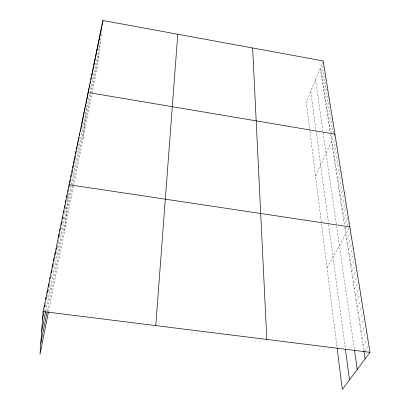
<?xml version="1.0" encoding="UTF-8"?>
<svg xmlns="http://www.w3.org/2000/svg" width="410" height="410" viewBox="0 0 410 410"><rect width="100%" height="100%" fill="white"/><g stroke="black" fill="none" stroke-linecap="round" stroke-linejoin="round"><path stroke-width="0.31" stroke-dasharray="2.05 1.54" d="M45.351 305.327L45.438 304.143M46.73 298.577L46.868 296.794M48.185 290.736L48.277 289.542M49.431 285.386L49.523 284.186M50.896 277.134L50.748 278.943L51.926 273.173M53.474 264.522L53.326 266.341L54.458 260.796M55.878 253.503L55.98 252.283M57.046 248.132L57.154 246.907M59.604 234.587L59.44 236.432L60.26 232.424M63.017 218.263L63.135 217.028M65.251 207.363L65.134 208.603L66.22 203.268M64.672 230.589L68.357 192.818L66.579 201.515M72.344 173.322L72.473 172.072M81.6 127.469L81.467 128.719L82.2 125.147M82.989 138.724L86.736 104.975M101.249 34.532L97.508 65.918L92.009 93.49M101.47 32.708L101.69 30.868M48.539 311.482L73.518 186.227M73.631 185.674L91.896 94.054M47.222 311.272L72.416 185.899M72.534 185.325L90.876 94.033M90.994 93.444L98.938 53.925M45.782 310.923L89.826 93.629M89.949 93.024L100.46 41.179M44.203 310.939L47.596 294.349M48.211 291.336L50.507 280.112M52.301 271.343L53.069 267.592M54.832 258.966L55.452 255.932M55.827 254.113L58.251 242.238M58.374 241.659L59.204 237.59M60.998 228.826L61.638 225.69M62.018 223.824L62.776 220.114M63.027 218.889L63.775 215.229M64.027 214.01L64.396 212.211M64.519 211.606L64.765 210.407M68.613 191.572L69.377 187.847M70.751 181.128L71.12 179.308M71.735 176.31L73.072 169.781M73.313 168.602L73.667 166.86M73.785 166.275L74.025 165.112M75.322 158.778L76.014 155.375M76.819 151.444L77.049 150.321M77.956 145.893L78.341 144.018M79.478 138.436L79.735 137.201M89.672 88.591L90.051 86.741M322.952 61.485L306.316 102.341L309.816 130.262M320.733 71.268L322.778 66.282M321.225 74.446L323.28 69.454M321.717 77.649L323.787 72.657M322.219 80.888L324.997 74.225M322.721 84.163L325.519 77.49M323.234 87.468L326.047 80.79M323.746 90.81L326.58 84.127M324.269 94.182L327.359 86.94M324.792 97.59L327.908 90.343M325.325 101.039L328.456 93.787M325.863 104.519L329.015 97.262M326.406 108.035L329.584 100.778M326.954 111.592L330.152 104.33M327.508 115.184L330.481 108.476M328.067 118.818L331.065 112.104M328.63 122.487L331.649 115.774M329.204 126.198L332.5 118.92M329.784 129.95L333.099 122.672M330.88 132.62L333.197 127.582M330.957 137.57L332.771 133.655M333.033 133.091L334.068 130.857M315.531 175.844L334.688 134.731M332.161 145.365L335.58 138.088M332.771 149.332L336.215 142.05M333.391 153.34L336.856 146.062M334.017 157.389L337.24 150.675M334.647 161.489L338.168 154.216M335.288 165.635L338.834 158.362M335.933 169.827L339.234 163.118M336.589 174.071L340.192 166.803M337.251 178.36L340.884 171.103M337.917 182.701L341.299 176.008M338.598 187.098L342.288 179.846M339.28 191.542L343.001 184.295M339.977 196.041L343.436 189.358M340.679 200.592L344.461 193.361M341.386 205.2L344.907 198.532M342.109 209.858L345.953 202.648M342.837 214.579L346.414 207.931M343.57 219.355L347.48 212.165M347.957 217.566L344.318 224.193L330.455 134.285M345.071 229.093L346.906 225.782M347.214 225.228L349.048 221.923M327.036 267.612L349.54 227.442M346.635 239.225L350.683 232.08M347.444 244.462L351.524 237.339M348.264 249.777L352.067 243.212M349.094 255.153L353.251 248.06M349.935 260.606L354.127 253.534M350.786 266.136L355.019 259.079M351.652 271.733L355.921 264.696M352.523 277.411L356.838 270.395M353.41 283.166L357.766 276.176M354.312 288.999L358.709 282.034M355.224 294.913L359.662 287.974M356.146 300.909L360.631 293.996M357.084 306.993L361.615 300.105M358.038 313.158L362.609 306.306M359.001 319.416L363.619 312.594M359.98 325.76L364.644 318.975M360.974 332.197L365.684 325.448M361.984 338.732L366.74 332.013M363.004 345.358L367.811 338.68M364.787 351.062L368.149 346.47M320.251 68.127L330.173 132.476M344.789 227.253L363.757 350.248M315.51 79.76L323.09 132.384M323.183 132.999L336.431 224.987M336.6 226.166L354.368 349.474M310.78 91.389L328.553 223.778M328.63 224.347L345.312 348.618M309.888 130.831L321.455 223.117M321.537 223.747L337.051 347.516"/><path stroke-width="0.61" d="M337.128 348.126L342.314 389.5L370.005 352.318L323.177 60.931L102.925 20.5L43.071 311.533L39.995 354.327L48.416 312.102M44.326 307.08L44.465 305.163M45.843 298.813L45.93 297.629M155.764 325.591L177.786 34.24M47.145 293.227L47.324 290.844M48.513 286.554L48.698 284.166M49.953 278.79L50.051 277.59M51.235 272.922L51.383 271.118M52.495 267.156L52.695 264.742M53.782 260.888L53.987 258.464M54.996 255.317L55.258 252.278M56.247 249.234L56.349 248.014M58.686 237.334L58.958 234.274M59.937 230.902L60.157 228.447M61.116 225.167L61.341 222.702M62.335 218.894L62.504 217.044M63.535 212.703L63.652 211.468M64.667 207.204L64.78 205.969M65.661 203.022L65.897 200.546M66.82 197.061L66.994 195.201M67.957 191.173L68.081 189.927M68.906 187.216L69.146 184.731L349.848 226.894M69.864 182.865L70.171 179.754M70.935 177.335L71.181 174.839M72.052 171.242L72.18 169.991M72.913 167.705L73.164 165.209M73.815 163.611L74.133 160.489M74.712 159.572L74.835 158.327M74.963 157.076L75.091 155.826M75.783 153.724L76.04 151.223M76.716 149.184L76.972 146.683M77.572 145.325L77.895 142.198M78.412 141.517L78.546 140.271M78.674 139.021L78.807 137.77M79.509 135.269L79.704 133.393M80.329 131.574L80.596 129.073M81.206 127.31L81.472 124.809M82.005 123.717L82.338 120.596M82.856 119.556L83.194 116.435M83.701 115.441L84.04 112.319M84.537 111.376L84.875 108.255M85.362 107.364L85.7 104.242M86.172 103.397L86.515 100.276M86.981 99.471L87.325 96.36M87.776 95.597L88.119 92.486L334.949 134.167M88.56 91.768L88.908 88.657M89.406 87.361L89.687 84.87M90.174 83.619L90.385 81.754M90.933 79.919L91.215 77.434M91.758 75.64L91.968 73.779M92.286 73.882L92.429 72.647M92.568 71.407L92.711 70.166M93.09 69.69L93.444 66.594M93.885 65.533L94.172 63.063M94.392 63.893L94.536 62.658M94.674 61.423L94.889 59.568M95.171 59.814L95.315 58.584M95.458 57.349L95.602 56.114M95.945 55.78L96.304 52.695M96.709 51.783L96.996 49.318M97.252 49.666L97.682 45.976M98.005 45.741L98.364 42.671M98.748 41.856L99.035 39.401M99.271 39.842L99.415 38.617M99.558 37.392L99.702 36.167M99.999 36.024L100.358 32.964M100.506 34.076L100.65 32.856M100.793 31.631L101.009 29.802M101.296 29.715L101.654 26.665M102.075 25.394L102.295 23.57M102.561 23.539L102.925 20.5M40.795 343.252L47.104 311.861M41.651 331.306L45.659 311.528M42.522 319.149L43.947 312.184M43.071 311.533L370.005 352.318M363.854 350.863L365.095 358.909M354.45 350.073L357.243 369.451M345.399 349.253L349.505 379.839M252.637 47.98L266.818 339.444"/></g></svg>
